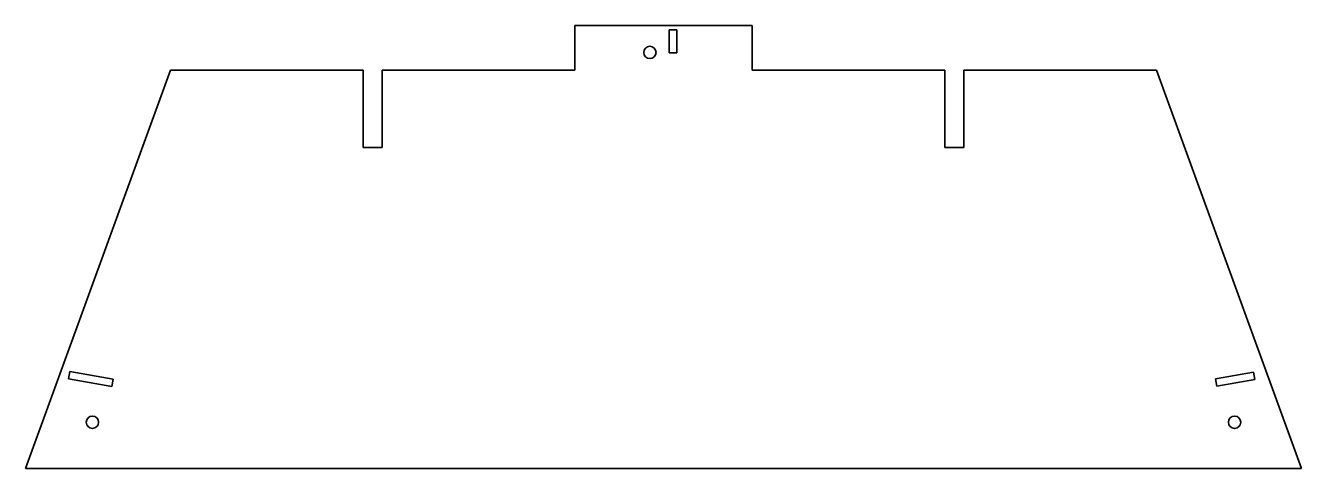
# Model space of a CAD drawing. Extents: x 44 to 376, y 91 to 206.
import ezdxf

# ---------------------------------------------------------------- set-up
doc = ezdxf.new("R2010")
doc.units = 0

msp = doc.modelspace()

# ---------------------------------------------------------------- linework, layer by layer
at = {"color": 7, "lineweight": 35}
for p, q in [((186.985123, 206), (233.014862, 206)), ((44.462906, 91), (82.085129, 194.36615)), ((82.085129, 194.36615), (132.085129, 194.36615)), ((132.085129, 194.36615), (132.085129, 174.36615)), ((136.985123, 194.36615), (186.985123, 194.36615)), ((136.985123, 174.36615), (136.985123, 194.36615)), ((233.014862, 194.36615), (283.014862, 194.36615)), ((283.014862, 194.36615), (283.014862, 174.36615)), ((287.914856, 194.36615), (337.914856, 194.36615)), ((287.914856, 174.36615), (287.914856, 194.36615)), ((337.914856, 194.36615), (375.537079, 91)), ((375.537079, 91), (44.462906, 91))]:
    msp.add_line(p, q, dxfattribs=at)
at = {"color": 7, "lineweight": 35, "ltscale": 0.290846}
for p, q in [((186.985123, 194.36615), (186.985123, 206)), ((233.014862, 206), (233.014862, 194.36615))]:
    msp.add_line(p, q, dxfattribs=at)
at = {"color": 7, "lineweight": 35, "ltscale": 0.05}
for p, q in [((211.473907, 204.911072), (213.473907, 204.911072)), ((213.473907, 198.911072), (211.473907, 198.911072)), ((55.995499, 116.210388), (55.648193, 114.240784)), ((363.394958, 114.072083), (363.047668, 116.041687)), ((66.871002, 112.261902), (67.218307, 114.231506)), ((353.199585, 114.305206), (353.546875, 112.335602))]:
    msp.add_line(p, q, dxfattribs=at)
at = {"color": 7, "lineweight": 35, "ltscale": 0.15}
for p, q in [((211.473907, 198.911072), (211.473907, 204.911072)), ((213.473907, 204.911072), (213.473907, 198.911072))]:
    msp.add_line(p, q, dxfattribs=at)
at = {"color": 7, "lineweight": 35, "ltscale": 0.1225}
for p, q in [((132.085129, 174.36615), (136.985123, 174.36615)), ((283.014862, 174.36615), (287.914856, 174.36615))]:
    msp.add_line(p, q, dxfattribs=at)
at = {"color": 7, "lineweight": 35, "ltscale": 0.284898}
for p, q in [((67.218307, 114.231506), (55.995499, 116.210388)), ((55.648193, 114.240784), (66.871002, 112.261902))]:
    msp.add_line(p, q, dxfattribs=at)
at = {"color": 7, "lineweight": 35, "ltscale": 0.25}
for p, q in [((363.047668, 116.041687), (353.199585, 114.305206)), ((353.546875, 112.335602), (363.394958, 114.072083))]:
    msp.add_line(p, q, dxfattribs=at)
at = {"color": 7, "lineweight": 35}
for centre in [(206.473907, 199), (61.810226, 103), (358.189758, 103)]:
    msp.add_circle(centre, 1.6, dxfattribs=at)

doc.saveas('drawing.dxf')
